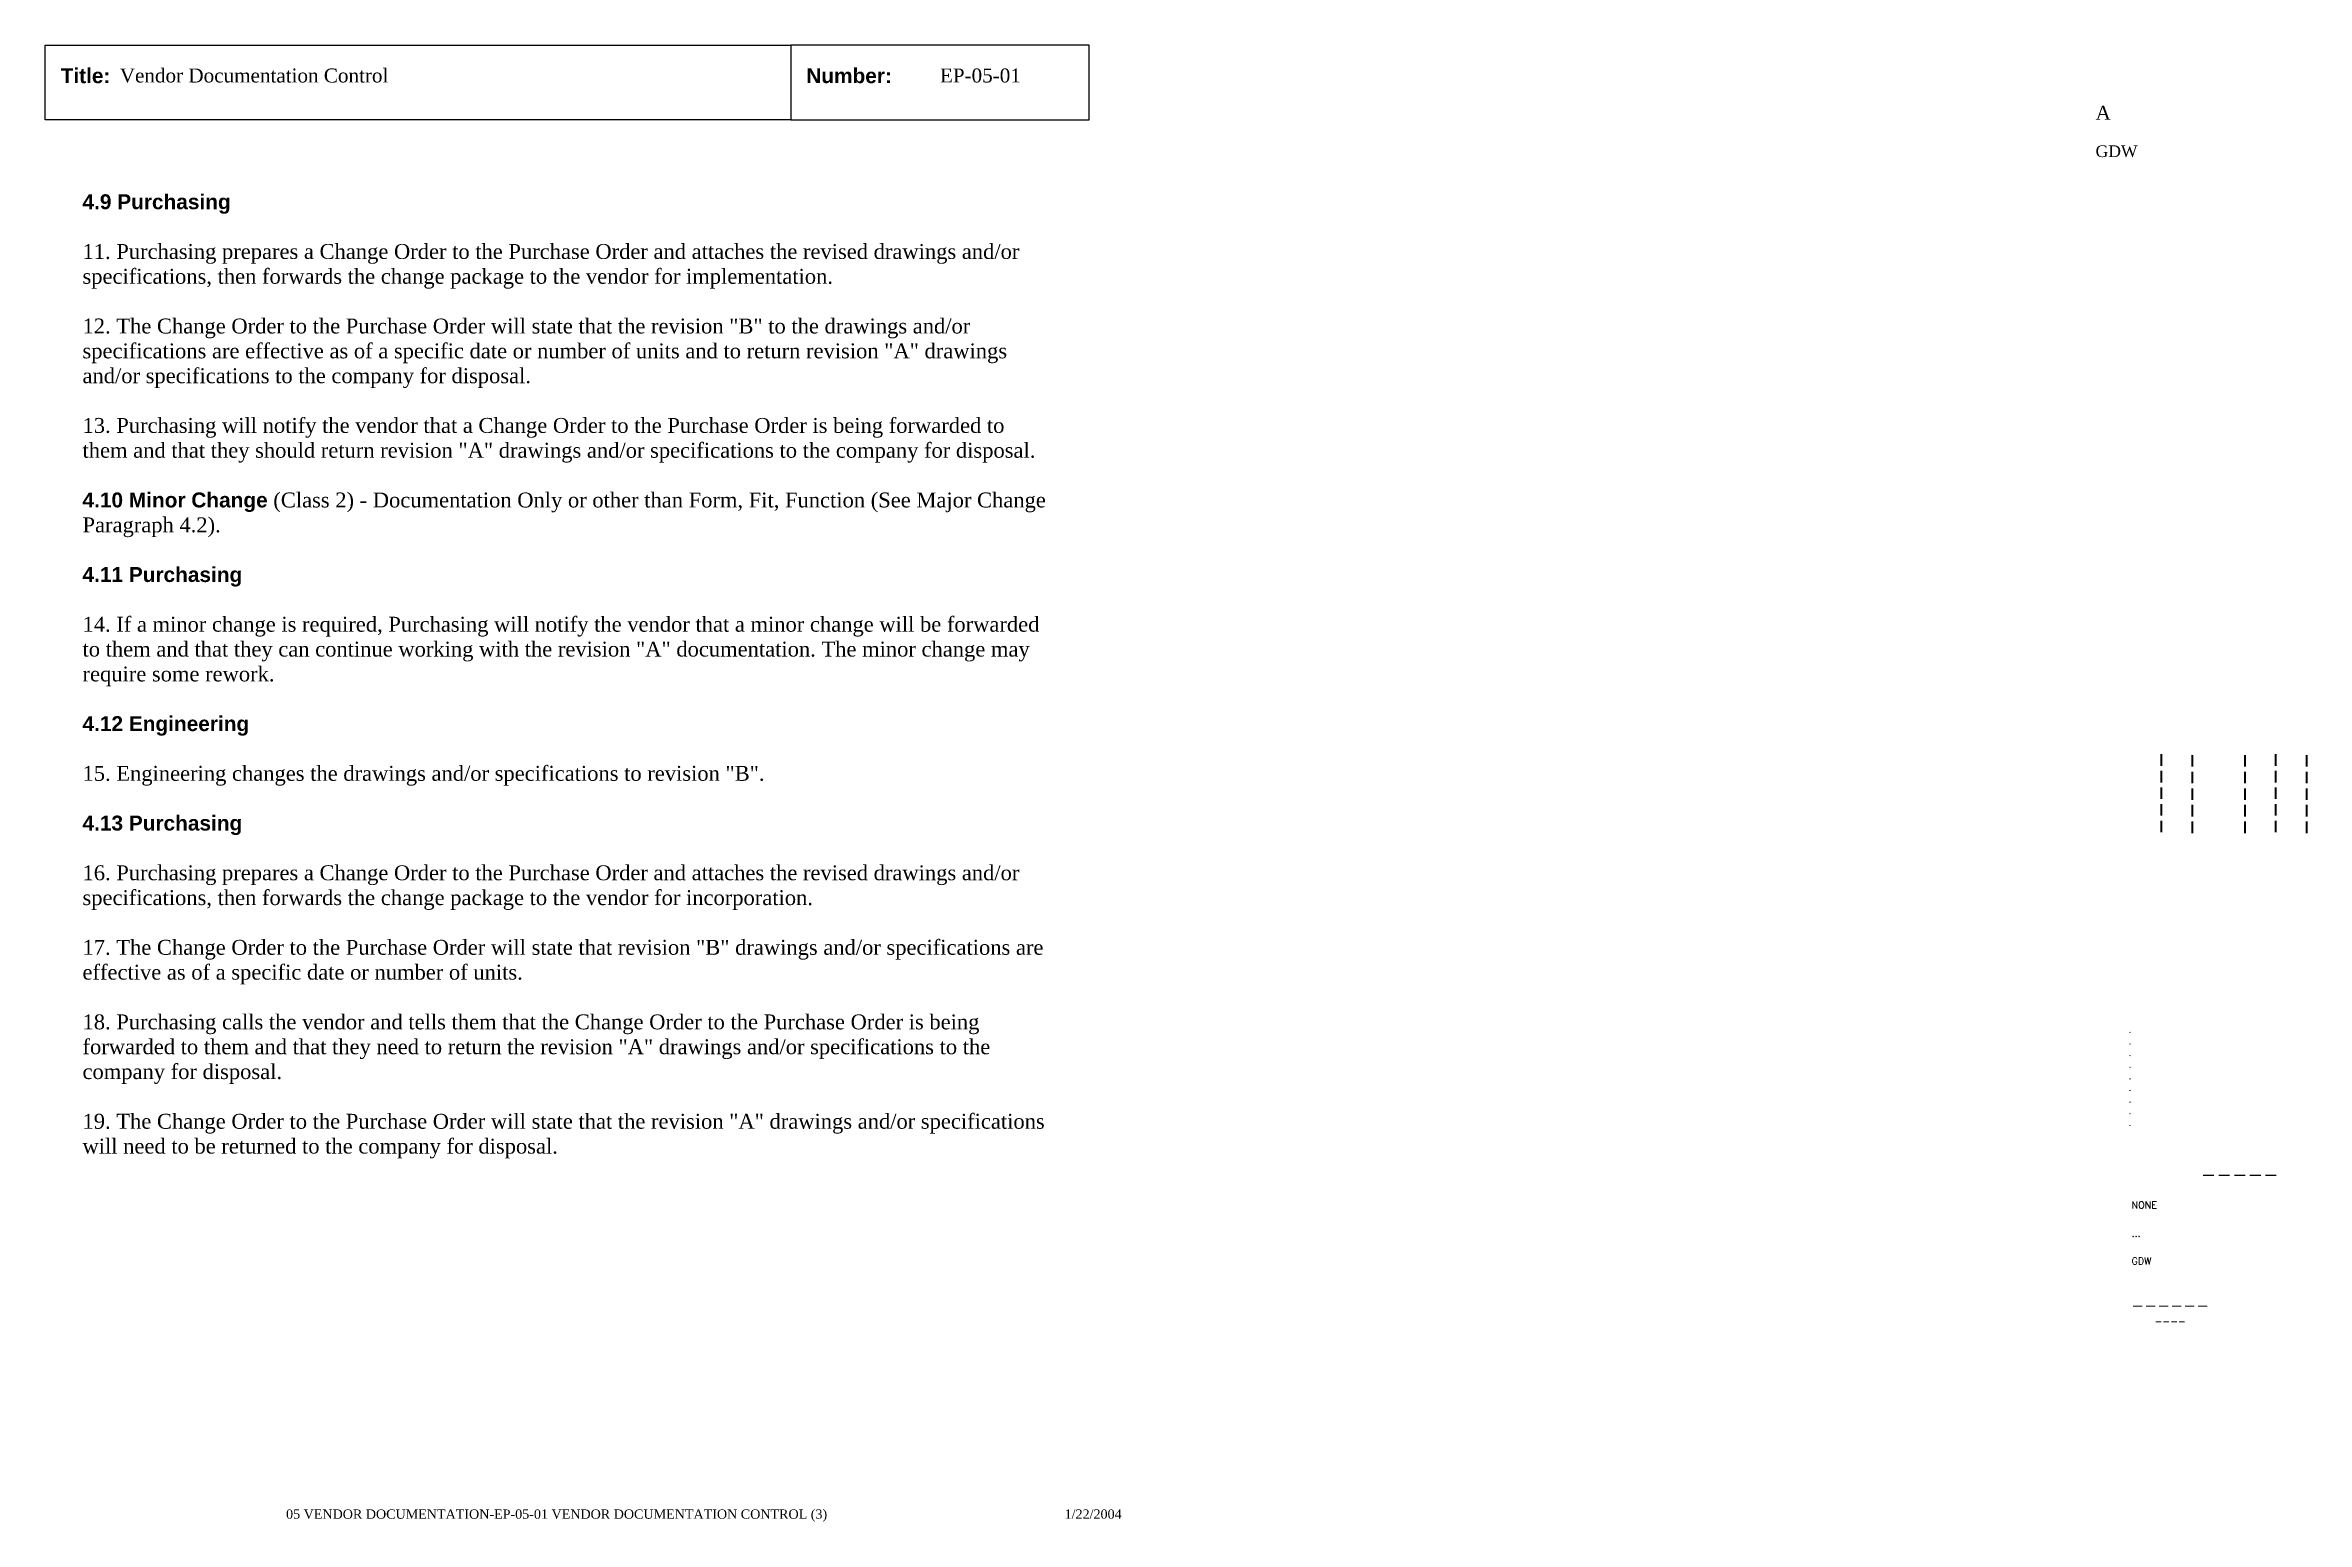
# Paper-space layout 'EP-05-01 Vendor Documentation Control (3)' of a CAD drawing. Header units: inches. Extents: x 1 to 31.3, y 0.2 to 20.
import ezdxf
from ezdxf.enums import TextEntityAlignment as Align

# ---------------------------------------------------------------- set-up
doc = ezdxf.new("R2010")
doc.units = ezdxf.units.IN
doc.header["$MEASUREMENT"] = 0
doc.layers.add('TitleBlock_Attributes', color=40, linetype='Continuous', plot=False)
doc.layers.add('TitleBlock_Atts_Print', color=1, linetype='Continuous')
doc.styles.get("Standard").update_dxf_attribs({"font": 'simplex.shx'})
doc.styles.add('style1', font='TIMES.TTF')
doc.styles.add('styleAtt', font='TIMES.TTF')
doc.styles.add('TBBIGTEXT', font='complex.shx')

# ---------------------------------------------------------------- blocks, each defined once
blk = doc.blocks.new('Test1')
at = {"layer": 'TitleBlock_Attributes', "style": 'TBBIGTEXT', "width": 0.8}
for tag, p, height in [('SideLine1', (29.492, 9.408), 0.25), ('SideLine2', (29.906, 9.396), 0.25), ('SideLine3', (30.612, 9.396), 0.25), ('SideLine4', (31.026, 9.408), 0.25), ('SideLine5', (31.44, 9.396), 0.25), ('File-Layout', (28.803, 3.641), 0.125)]:
    blk.add_attdef(tag, p, '', height=height, rotation=90, dxfattribs=at)
at = {"layer": 'TitleBlock_Attributes'}
for tag, p, height in [('REV1', (28.947, 6.754), 0.0625), ('REV2', (28.947, 6.598), 0.0625), ('REV3', (28.947, 6.442), 0.0625), ('REV4', (28.947, 6.286), 0.0625), ('REV5', (28.947, 6.13), 0.0625), ('REV6', (28.947, 5.974), 0.0625), ('REV7', (28.947, 5.818), 0.0625), ('REV8', (28.947, 5.662), 0.0625), ('REV9', (28.947, 5.506), 0.0625), ('SCALE', (28.983, 4.394), 0.0938), ('INCHARGE', (28.983, 4.016), 0.0938), ('DRW', (28.983, 3.641), 0.0938)]:
    blk.add_attdef(tag, p, '', height=height, dxfattribs=at)
at = {"layer": 'TitleBlock_Attributes', "style": 'TBBIGTEXT'}
for tag, height, p in [('PROJNUM', 0.188, (30.434, 4.761)), ('DWG_NUM', 0.156, (31.168, 4.127)), ('CUSTOMER', 0.156, (29.501, 3.017)), ('LOCATION', 0.0938, (29.501, 2.835)), ('DESC_1', 0.188, (29.501, 2.412)), ('DESC_2', 0.188, (29.501, 2.1)), ('DESC_3', 0.188, (29.501, 1.787))]:
    blk.add_attdef(tag, text='', height=height, dxfattribs=at).set_placement(p, align=Align.CENTER)
at = {"layer": 'TitleBlock_Attributes'}
blk.add_attdef('DRW_DATE', text='', height=0.0938, dxfattribs=at).set_placement((31.149, 3.648), align=Align.CENTER)

psp = doc.layouts.new('EP-05-01 Vendor Documentation Control (3)')

# ---------------------------------------------------------------- linework, layer by layer
for points in [[(1, 20), (11, 20), (11, 19), (1, 19)], [(11, 19), (15, 19), (15, 20), (11, 20)]]:
    psp.add_lwpolyline(points, close=True)

# ---------------------------------------------------------------- block references
ref = psp.add_blockref('Test1', (0, 0))
ref.add_attrib('CUSTOMER', '------', dxfattribs={"layer": 'TitleBlock_Attributes', "height": 0.1562, "style": 'TBBIGTEXT'}).set_placement((29.501, 3.017), align=Align.CENTER)
ref.add_attrib('LOCATION', '----', dxfattribs={"layer": 'TitleBlock_Attributes', "height": 0.0938, "style": 'TBBIGTEXT'}).set_placement((29.501, 2.835), align=Align.CENTER)
ref.add_attrib('DESC_1', 'Vendor Documentation Control', (2, 19.5), dxfattribs={"layer": 'TitleBlock_Atts_Print', "height": 0.1875, "style": 'styleAtt'})
ref.add_attrib('DESC_2', 'EP-05-01', (13, 19.5), dxfattribs={"layer": 'TitleBlock_Atts_Print', "height": 0.1875, "style": 'styleAtt'})
ref.add_attrib('DESC_3', 'A', (28.5, 19), dxfattribs={"layer": 'TitleBlock_Attributes', "height": 0.188, "style": 'styleAtt'})
ref.add_attrib('PROJNUM', '-----', dxfattribs={"layer": 'TitleBlock_Attributes', "height": 0.1875, "style": 'TBBIGTEXT'}).set_placement((30.434, 4.761), align=Align.CENTER)
ref.add_attrib('DWG_NUM', 'GDW', (28.5, 18.5), dxfattribs={"layer": 'TitleBlock_Attributes', "height": 0.1562, "style": 'styleAtt'})
ref.add_attrib('DRW_DATE', '1/22/2004', dxfattribs={"layer": 'TitleBlock_Atts_Print', "height": 0.125, "style": 'styleAtt'}).set_placement((15.055, 0.232), align=Align.CENTER)
ref.add_attrib('DRW', 'GDW', (28.983, 3.641), dxfattribs={"layer": 'TitleBlock_Attributes', "height": 0.0938})
ref.add_attrib('INCHARGE', '...', (28.983, 4.016), dxfattribs={"layer": 'TitleBlock_Attributes', "height": 0.0938})
ref.add_attrib('SCALE', 'NONE', (28.983, 4.394), dxfattribs={"layer": 'TitleBlock_Attributes', "height": 0.0938})
ref.add_attrib('REV1', '.', (28.947, 6.754), dxfattribs={"layer": 'TitleBlock_Attributes', "height": 0.0625})
ref.add_attrib('REV2', '.', (28.947, 6.598), dxfattribs={"layer": 'TitleBlock_Attributes', "height": 0.0625})
ref.add_attrib('REV3', '.', (28.947, 6.442), dxfattribs={"layer": 'TitleBlock_Attributes', "height": 0.0625})
ref.add_attrib('REV4', '.', (28.947, 6.286), dxfattribs={"layer": 'TitleBlock_Attributes', "height": 0.0625})
ref.add_attrib('REV5', '.', (28.947, 6.13), dxfattribs={"layer": 'TitleBlock_Attributes', "height": 0.0625})
ref.add_attrib('REV6', '.', (28.947, 5.974), dxfattribs={"layer": 'TitleBlock_Attributes', "height": 0.0625})
ref.add_attrib('REV7', '.', (28.947, 5.818), dxfattribs={"layer": 'TitleBlock_Attributes', "height": 0.0625})
ref.add_attrib('REV8', '.', (28.947, 5.662), dxfattribs={"layer": 'TitleBlock_Attributes', "height": 0.0625})
ref.add_attrib('REV9', '.', (28.947, 5.506), dxfattribs={"layer": 'TitleBlock_Attributes', "height": 0.0625})
ref.add_attrib('SideLine1', '-----', (29.492, 9.408), dxfattribs={"layer": 'TitleBlock_Attributes', "height": 0.25, "rotation": 90, "style": 'TBBIGTEXT', "width": 0.8})
ref.add_attrib('SideLine2', '-----', (29.906, 9.396), dxfattribs={"layer": 'TitleBlock_Attributes', "height": 0.25, "rotation": 90, "style": 'TBBIGTEXT', "width": 0.8})
ref.add_attrib('SideLine3', '-----', (30.612, 9.396), dxfattribs={"layer": 'TitleBlock_Attributes', "height": 0.25, "rotation": 90, "style": 'TBBIGTEXT', "width": 0.8})
ref.add_attrib('SideLine4', '-----', (31.026, 9.408), dxfattribs={"layer": 'TitleBlock_Attributes', "height": 0.25, "rotation": 90, "style": 'TBBIGTEXT', "width": 0.8})
ref.add_attrib('SideLine5', '-----', (31.44, 9.396), dxfattribs={"layer": 'TitleBlock_Attributes', "height": 0.25, "rotation": 90, "style": 'TBBIGTEXT', "width": 0.8})
ref.add_attrib('File-Layout', '05 VENDOR DOCUMENTATION-EP-05-01 VENDOR DOCUMENTATION CONTROL (3)', dxfattribs={"layer": 'TitleBlock_Atts_Print', "height": 0.125, "style": 'styleAtt'}).set_placement((7.859, 0.232), align=Align.CENTER)

# ---------------------------------------------------------------- texts
at = {"color": 5, "char_height": 0.2, "width": 2, "attachment_point": 1, "line_spacing_factor": 1.5, "style": 'style1'}
for s, insert in [('{\\fArial|b1|i0|c0|p34;Title:}', (1.207, 19.691)), ('{\\fArial|b1|i0|c0|p34;Number:}', (11.207, 19.691))]:
    psp.add_mtext(s, dxfattribs=dict(at, insert=insert))
at = {"color": 5, "insert": (1.5, 18), "char_height": 0.2, "width": 13, "attachment_point": 1, "style": 'style1'}
psp.add_mtext('{\\fArial|b1|i0|c0|p34;4.9 Purchasing\\P\\P}11. Purchasing prepares a Change Order to the Purchase Order and attaches the revised drawings and/or specifications, then forwards the change package to the vendor for implementation.\\P\\P12. The Change Order to the Purchase Order will state that the revision "B" to the drawings and/or specifications are effective as of a specific date or number of units and to return revision "A" drawings and/or specifications to the company for disposal.\\P\\P13. Purchasing will notify the vendor that a Change Order to the Purchase Order is being forwarded to them and that they should return revision "A" drawings and/or specifications to the company for disposal.\\P\\P{\\fArial|b1|i0|c0|p34;4.10 Minor Change} (Class 2) - Documentation Only or other than Form, Fit, Function (See Major Change Paragraph 4.2).\\P\\P{\\fArial|b1|i0|c0|p34;4.11 Purchasing\\P\\P}14. If a minor change is required, Purchasing will notify the vendor that a minor change will be forwarded to them and that they can continue working with the revision "A" documentation. The minor change may require some rework.\\P\\P{\\fArial|b1|i0|c0|p34;4.12 Engineering\\P\\P}15. Engineering changes the drawings and/or specifications to revision "B".\\P\\P{\\fArial|b1|i0|c0|p34;4.13 Purchasing\\P\\P}16. Purchasing prepares a Change Order to the Purchase Order and attaches the revised drawings and/or specifications, then forwards the change package to the vendor for incorporation.\\P\\P17. The Change Order to the Purchase Order will state that revision "B" drawings and/or specifications are effective as of a specific date or number of units.\\P\\P18. Purchasing calls the vendor and tells them that the Change Order to the Purchase Order is being forwarded to them and that they need to return the revision "A" drawings and/or specifications to the company for disposal.\\P\\P19. The Change Order to the Purchase Order will state that the revision "A" drawings and/or specifications will need to be returned to the company for disposal.', dxfattribs=at)

doc.saveas('drawing.dxf')
